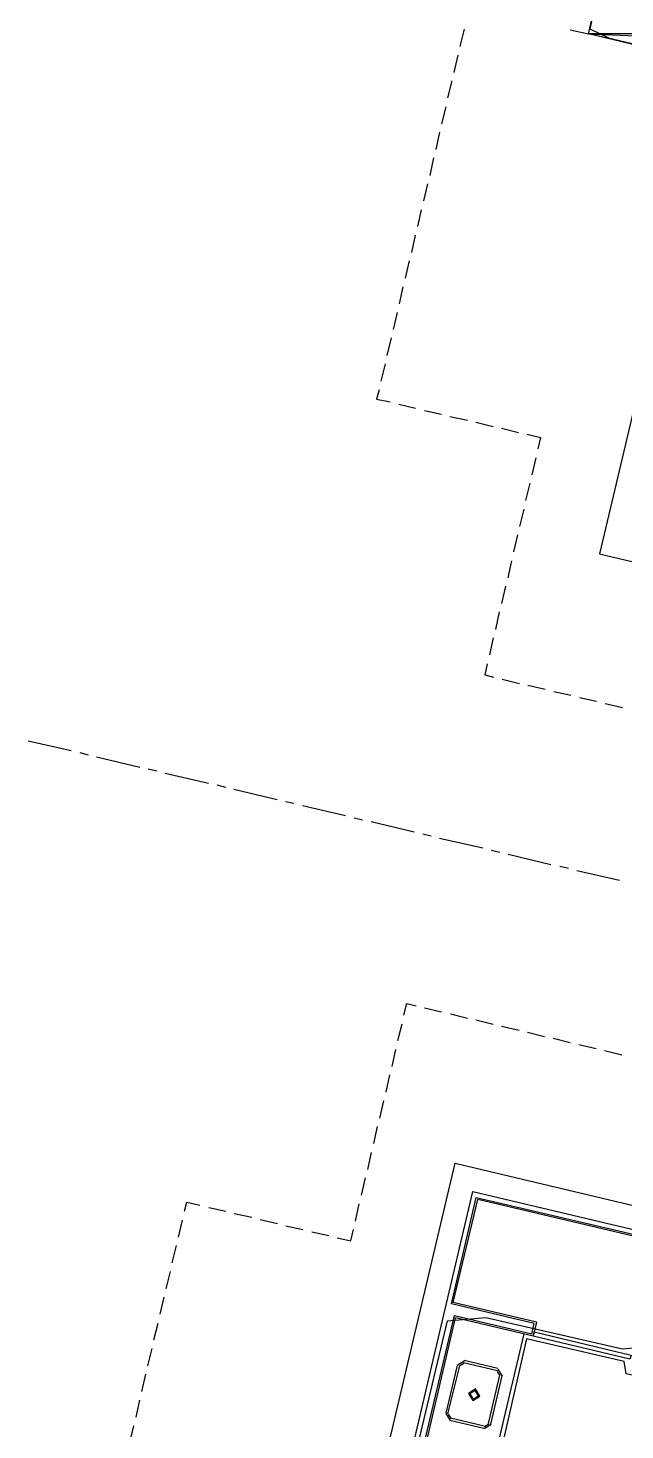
# Model space of a CAD drawing. Header units: feet. Extents: x -84 to 198, y -22 to 181.
# Drawn here: x 80.65 to 97.59, y 65.02 to 104.8 of the extents above; entities that cross this region are included whole.
import ezdxf

# ---------------------------------------------------------------- set-up
doc = ezdxf.new("R2010")
doc.units = ezdxf.units.FT
for name, color, linetype in [('A-AREA-COMUN', 252, 'CONTINUOUS'), ('A-AREA-UNIDAD', 30, 'CONTINUOUS'), ('A-LINEA', 7, 'CONTINUOUS'), ('A-MURO-CONCRETO', 8, 'CONTINUOUS')]:
    doc.layers.add(name, color=color, linetype=linetype)

msp = doc.modelspace()

# ---------------------------------------------------------------- linework, layer by layer
at = {"layer": 'A-AREA-COMUN'}
msp.add_lwpolyline([(91.232, 62.56), (92.56, 68.1244), (93.648, 68.2133), (97.52, 67.3244), (98.4, 67.4133), (104.288, 92.1778), (103.648, 92.1778), (103.52, 92.4444), (98.96, 93.5644), (98.848, 94.6844), (100.192, 100.4089), (101.12, 100.5333), (103.872, 101.4933), (104, 101.7778), (106.432, 102.3289), (97.152, 104.4978), (96.608, 104.7644), (96.928, 106.2933)], dxfattribs=at)
at = {"layer": 'A-AREA-UNIDAD'}
msp.add_lwpolyline([(129.248, 62.08), (128.88, 65.8489), (128.992, 69.2444), (129.632, 72.8889), (128.8, 72.8889), (120.832, 74.8089), (119.92, 74.8089), (104.192, 78.5244), (101.28, 66.08), (100.16, 66.0444), (97.632, 66.6133), (97.568, 66.9689), (94.8, 67.6089), (93.968, 63.9644)], dxfattribs=at)
at = {"layer": 'A-LINEA'}
for p, q in [((93.0267, 104.7644), (92.9067, 104.2711)), ((96.04, 104.7511), (96.56, 104.6311)), ((92.8533, 104.0311), (92.7333, 103.5378)), ((100.16, 103.7778), (96.8667, 89.8844)), ((92.68, 103.2978), (92.56, 102.8178)), ((92.5067, 102.5644), (92.3867, 102.0844)), ((92.3333, 101.8444), (92.2267, 101.3511)), ((92.16, 101.1111), (92.0533, 100.6178)), ((91.9867, 100.3778), (91.88, 99.8978)), ((91.8133, 99.6444), (91.7067, 99.1644)), ((91.64, 98.9244), (91.5333, 98.4311)), ((91.4667, 98.1911), (91.36, 97.6978)), ((91.2933, 97.4578), (91.1867, 96.9778)), ((91.1333, 96.7244), (91.0133, 96.2444)), ((90.96, 96.0044), (90.84, 95.5111)), ((90.7867, 95.2711), (90.6667, 94.7778)), ((91.1733, 94.1244), (91.6533, 94.0178)), ((91.9067, 93.9511), (92.3867, 93.8444)), ((92.6267, 93.7778), (93.12, 93.6711)), ((93.36, 93.6178), (93.8533, 93.4978)), ((94.0933, 93.4444), (94.5733, 93.3244)), ((95.0667, 92.6044), (94.9467, 92.1244)), ((94.8933, 91.8844), (94.7733, 91.3911)), ((94.72, 91.1511), (94.6, 90.6578)), ((94.5467, 90.4178), (94.4267, 89.9378)), ((94.3733, 89.6844), (94.2667, 89.2044)), ((96.8667, 89.8844), (103.3467, 88.3511)), ((94.2, 88.9644), (94.0933, 88.4711)), ((94.0267, 88.2311), (93.92, 87.7378)), ((93.8533, 87.4978), (93.7467, 87.0178)), ((94.1067, 86.3244), (94.6, 86.2044)), ((94.84, 86.1511), (95.3333, 86.0444)), ((95.5733, 85.9778), (96.0533, 85.8711)), ((96.3067, 85.8044), (96.7867, 85.6978)), ((97.0267, 85.6311), (97.52, 85.5244)), ((80.6533, 84.5778), (81.88, 84.2978)), ((82.12, 84.2444), (82.36, 84.1778)), ((82.6, 84.1244), (83.8267, 83.8311)), ((84.0667, 83.7778), (84.3067, 83.7244)), ((84.5467, 83.6578), (85.7733, 83.3778)), ((86.0133, 83.3244), (86.2533, 83.2578)), ((86.4933, 83.2044), (87.72, 82.9111)), ((87.96, 82.8578), (88.2, 82.8044)), ((88.44, 82.7378), (89.6667, 82.4578)), ((89.9067, 82.3911), (90.1467, 82.3378)), ((90.3867, 82.2844), (91.6133, 81.9911)), ((91.8533, 81.9378), (92.0933, 81.8844)), ((92.3333, 81.8178), (93.56, 81.5378)), ((93.8, 81.4711), (94.04, 81.4178)), ((94.28, 81.3644), (95.4933, 81.0711)), ((95.7467, 81.0178), (95.9867, 80.9644)), ((96.2267, 80.8978), (97.44, 80.6178)), ((91.9067, 77.0044), (92.3867, 76.8844)), ((92.64, 76.8311), (93.12, 76.7111)), ((91.1467, 76.0711), (91.2667, 76.5511)), ((93.36, 76.6578), (93.8533, 76.5378)), ((94.0933, 76.4844), (94.5867, 76.3644)), ((94.8267, 76.3111), (95.3067, 76.1911)), ((95.56, 76.1378), (96.04, 76.0178)), ((90.9867, 75.3378), (91.0933, 75.8178)), ((96.28, 75.9644), (96.7733, 75.8444)), ((97.0133, 75.7911), (97.5067, 75.6711)), ((90.8133, 74.6044), (90.92, 75.0978)), ((90.64, 73.8711), (90.7467, 74.3644)), ((90.4667, 73.1511), (90.5733, 73.6311)), ((90.2933, 72.4178), (90.4, 72.8978)), ((89.4933, 58.6844), (92.7733, 72.5911)), ((92.7733, 72.5911), (99.2533, 71.0578)), ((90.12, 71.6844), (90.2267, 72.1778)), ((90.1467, 58.5378), (93.28, 71.7911)), ((92.6667, 68.6044), (93.3733, 71.6178)), ((93.28, 71.7911), (99.1067, 70.4044)), ((93.3733, 71.6178), (98.9467, 70.3111)), ((85.7867, 71.3378), (86.2667, 71.2311)), ((89.9467, 70.9511), (90.0533, 71.4444)), ((92.72, 68.6444), (93.4133, 71.5644)), ((98.88, 70.2711), (93.4133, 71.5644)), ((84.92, 70.4978), (85.04, 70.9778)), ((86.5067, 71.1644), (87, 71.0578)), ((87.24, 70.9911), (87.7333, 70.8844)), ((87.9733, 70.8178), (88.4533, 70.7111)), ((88.7067, 70.6444), (89.1867, 70.5378)), ((84.7467, 69.7644), (84.8667, 70.2578)), ((84.5733, 69.0311), (84.6933, 69.5244)), ((84.4, 68.3111), (84.52, 68.7911)), ((95.0133, 68.0444), (92.6667, 68.6044)), ((95.08, 68.0844), (92.72, 68.6444)), ((84.2267, 67.5778), (84.3467, 68.0578)), ((91.1733, 61.5911), (92.76, 68.2711)), ((91.24, 61.6311), (92.7867, 68.2044)), ((92.76, 68.2711), (94.9467, 67.7511)), ((94.9467, 67.7511), (95.0133, 68.0444)), ((93.8133, 63.8578), (94.7333, 67.7511)), ((84.0533, 66.8444), (84.1733, 67.3378)), ((92.8267, 66.8578), (92.5067, 65.4978)), ((92.8933, 66.8444), (92.56, 65.4844)), ((93.0317, 66.9733), (92.8311, 66.8495)), ((93.0164, 66.9084), (92.896, 66.8341)), ((93.9733, 66.6978), (93.0133, 66.9244)), ((93.9867, 66.7644), (93.0267, 66.9911)), ((83.88, 66.1111), (84, 66.6044)), ((93.72, 65.2044), (94.04, 66.5778)), ((93.7867, 65.1911), (94.1067, 66.5644)), ((94.0506, 66.5614), (93.9764, 66.6818)), ((94.1155, 66.5461), (93.9917, 66.7466)), ((83.72, 65.3911), (83.8267, 65.8711)), ((92.5111, 65.4895), (92.635, 65.2889)), ((92.576, 65.4741), (92.6503, 65.3538)), ((92.6267, 65.2978), (93.5867, 65.0711)), ((92.64, 65.3644), (93.6, 65.1378)), ((83.5467, 64.6578), (83.6533, 65.1378)), ((93.595, 65.0623), (93.7955, 65.1861)), ((93.6103, 65.1271), (93.7306, 65.2014))]:
    msp.add_line(p, q, dxfattribs=at)
for points in [[(97.7333, 117.0311), (106.56, 114.9378), (106.7867, 115.9111), (114.5733, 114.0711), (113.88, 111.1511), (111.9333, 111.6178), (109.56, 101.5511), (96.56, 104.6311), (97.0133, 106.5778), (107.0933, 104.1911), (109.0133, 112.2978), (97.28, 115.0844), (97.7333, 117.0311)], [(90.6133, 94.5378), (90.5467, 94.2711), (90.9333, 94.1911)], [(94.8133, 93.2711), (95.2, 93.1778), (95.12, 92.8578)], [(93.68, 86.7644), (93.6133, 86.4444), (93.8667, 86.3778)], [(91.32, 76.7911), (91.4, 77.1244), (91.6667, 77.0578)], [(85.0933, 71.2311), (85.16, 71.4844), (85.5333, 71.4044)], [(89.4267, 70.4711), (89.8133, 70.3911), (89.8933, 70.7111)], [(95.08, 68.0844), (94.9867, 67.6844), (92.7867, 68.2044)], [(97.7333, 67.0311), (94.9867, 67.6844), (95.0133, 67.8044), (97.7733, 67.1511), (97.7333, 67.0311)], [(93.275, 65.8623), (93.4755, 65.9861), (93.3517, 66.1866), (93.1511, 66.0628), (93.275, 65.8623)], [(93.2842, 65.9012), (93.4366, 65.9953), (93.3425, 66.1477), (93.1901, 66.0536), (93.2842, 65.9012)]]:
    msp.add_lwpolyline(points, dxfattribs=at)
at = {"layer": 'A-MURO-CONCRETO'}
for points in [[(97.0133, 106.5778), (105.24, 104.6311), (96.56, 104.6311), (97.0133, 106.5778), (97.0133, 106.5778)], [(105.24, 104.6311), (96.56, 104.6311), (107.0933, 104.1911), (105.24, 104.6311)], [(96.56, 104.6311), (107.0933, 104.1911), (98.4133, 104.1911), (96.56, 104.6311), (96.56, 104.6311)]]:
    msp.add_lwpolyline(points, dxfattribs=at)

doc.saveas('drawing.dxf')
